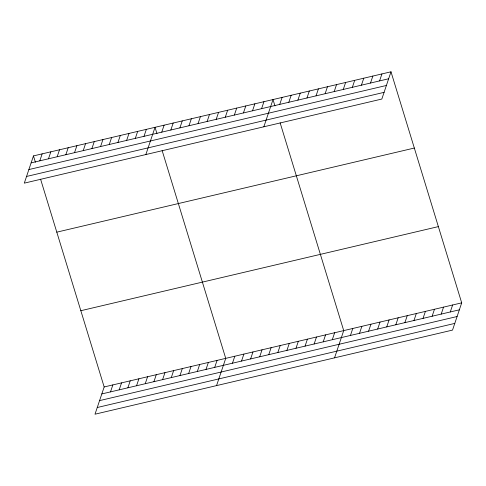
<?xml version="1.0" encoding="UTF-8"?>
<svg xmlns="http://www.w3.org/2000/svg" width="486" height="486" viewBox="0 0 486 486"><rect width="100%" height="100%" fill="white"/><g stroke="black" fill="none" stroke-linecap="round" stroke-linejoin="round"><path stroke-width="0.73" d="M33.467 155.909L24.3 183.143L381.832 99.041L390.999 71.8L33.467 155.909L35.411 162.263M39.803 160.836L42.148 153.868M48.485 158.794L50.83 151.82M57.166 156.753L59.517 149.779M65.853 154.712L68.198 147.738M74.534 152.665L76.879 145.697M83.215 150.624L85.566 143.656M91.903 148.582L94.248 141.608M100.584 146.541L102.929 139.567M109.265 144.5L111.61 137.526M117.946 142.453L120.297 135.485M126.633 140.411L128.978 133.437M135.315 138.37L137.66 131.396M143.996 136.329L146.347 129.355M145.861 154.548L155.028 127.314L156.972 133.668M161.759 132.149L164.104 125.175M170.835 130.017L173.18 123.043M179.905 127.879L182.256 120.905M188.981 125.746L191.332 118.772M40.593 179.206L104.168 386.959L95.001 414.2L452.533 330.091L461.7 302.857L390.999 71.8M198.057 123.608L200.408 116.634M110.504 391.892L112.849 384.918M207.133 121.476L209.484 114.502M119.185 389.851L121.536 382.877M216.209 119.337L218.56 112.369M127.873 387.804L130.218 380.836M225.285 117.205L227.636 110.231M136.554 385.763L138.899 378.788M234.361 115.067L236.706 108.099M145.235 383.721L147.58 376.747M243.437 112.934L245.782 105.96M153.922 381.68L156.267 374.706M252.513 110.802L254.858 103.828M162.603 379.633L164.948 372.665M261.59 108.664L263.934 101.689M171.285 377.592L173.63 370.618M179.966 375.55L182.317 368.576M263.843 126.791L273.01 99.557L274.955 105.912M188.653 373.509L190.998 366.535M279.742 104.393L282.087 97.425M197.334 371.462L199.679 364.494M288.818 102.26L291.163 95.286M206.015 369.421L208.36 362.453M297.894 100.122L300.239 93.154M214.703 367.38L217.048 360.405M306.97 97.99L309.315 91.016M216.562 385.605L225.729 358.364L162.154 150.611M316.046 95.851L318.391 88.883M232.46 363.2L234.805 356.232M325.122 93.719L327.467 86.745M241.536 361.068L243.881 354.094M334.198 91.587L336.543 84.613M250.612 358.929L252.957 351.961M343.274 89.448L345.619 82.474M259.688 356.797L262.033 349.823M352.35 87.316L354.695 80.342M268.764 354.665L271.109 347.69M361.426 85.178L363.771 78.21M277.84 352.526L280.185 345.552M370.502 83.045L372.847 76.071M286.916 350.394L289.261 343.42M379.578 80.907L381.923 73.939M295.992 348.255L298.337 341.287M305.062 346.123L307.413 339.149M314.138 343.985L316.489 337.017M323.214 341.852L325.565 334.878M332.29 339.714L334.641 332.746M334.55 357.848L343.717 330.608L280.143 122.855M350.442 335.449L352.787 328.475M359.519 333.311L361.863 326.337M368.595 331.179L370.94 324.205M377.671 329.04L380.016 322.072M386.747 326.908L389.092 319.934M395.823 324.77L398.168 317.801M404.899 322.637L407.244 315.663M413.975 320.505L416.32 313.531M423.051 318.366L425.396 311.392M432.127 316.234L434.472 309.26M441.203 314.096L443.548 307.128M450.279 311.963L452.624 304.989M31.122 162.883L388.654 78.775M28.868 169.565L386.4 85.463M26.548 176.461L384.08 92.352M56.795 232.156L414.327 148.048M80.834 310.712L438.366 226.61M104.168 386.959L461.7 302.857M101.823 393.933L459.355 309.825M99.569 400.622L457.101 316.514M97.255 407.511L454.787 323.403"/></g></svg>
